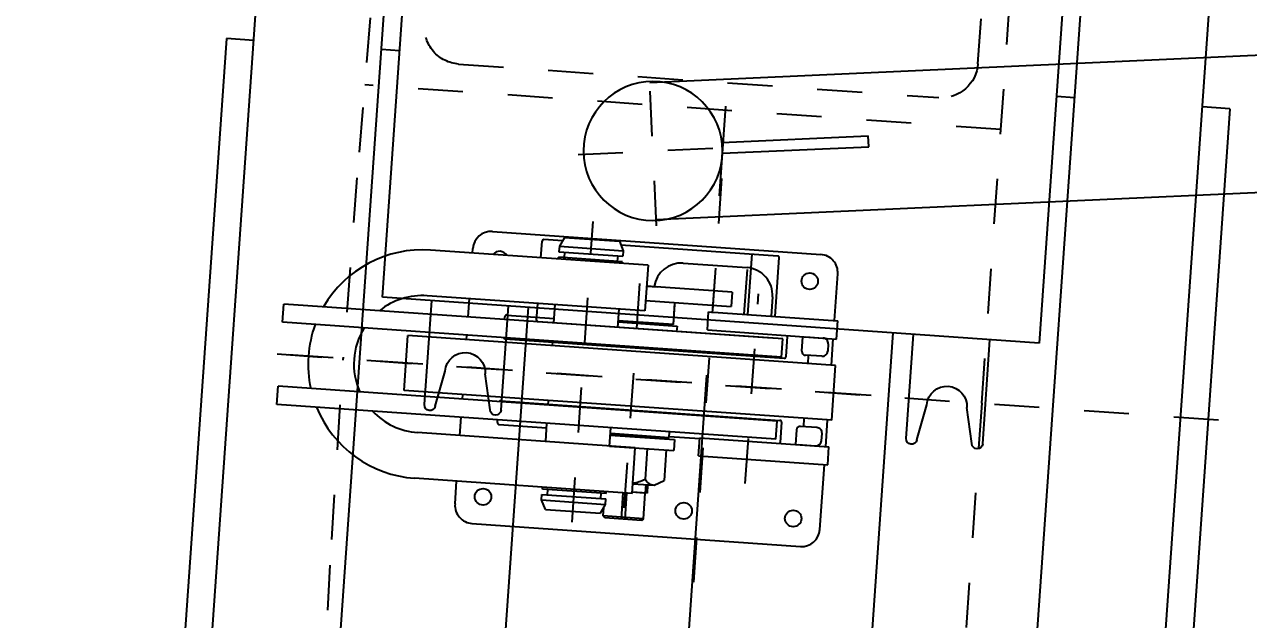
# Model space of a CAD drawing. Header units: millimetres. Extents: x -4 to 3776, y -4 to 4079.
# Drawn here: x 450.761 to 453.485, y 293.808 to 295.131 of the extents above; entities that cross this region are included whole.
import ezdxf
from ezdxf import colors
from ezdxf.entities.mleader import LeaderData, LeaderLine
from ezdxf.math import Vec2, Vec3

# ---------------------------------------------------------------- set-up
doc = ezdxf.new("R2010")
doc.units = ezdxf.units.MM
for name, pattern in [('ACAD_ISO02W100', [15, 12, -3]), ('CEN1', [2, 1, -0.4, 0.2, -0.4]), ('CENTER', [2, 1.25, -0.25, 0.25, -0.25]), ('PHANTOM', [2.5, 1.25, -0.25, 0.25, -0.25, 0.25, -0.25])]:
    doc.linetypes.add(name, pattern=pattern)
for name, color, linetype in [('03-input', 3, 'Continuous'), ('05-center', 6, 'CEN1'), ('BK_kedu', 255, 'Continuous')]:
    doc.layers.add(name, color=color, linetype=linetype)
doc.styles.get("Standard").update_dxf_attribs({"font": 'arial.ttf'})

# ---------------------------------------------------------------- blocks, each defined once
blk = doc.blocks.new('hook-b')
at = {"layer": '03-input', "color": 0, "linetype": 'Continuous'}
for p, q in [((192.31, 85), (12.31, 85)), ((192.31, 85), (12.31, 85)), ((2.31, 75), (2.31, 39.5)), ((98.98, 75.85), (99.98, 76.85)), ((98.98, 75.85), (98.98, 61.85)), ((98.98, 75.85), (121.02, 75.85)), ((99.98, 76.85), (120.02, 76.85)), ((109, 76.85), (109, 62.5)), ((111, 76.85), (111, 62.5)), ((120.02, 76.85), (121.02, 75.85)), ((122.63, 74.5), (120.23, 69.5)), ((121.02, 75.85), (121.02, 71.15)), ((152.83, 74.5), (122.63, 74.5)), ((152.83, 74.5), (155.23, 69.5)), ((202.31, 75), (202.31, 62.5)), ((120.23, 69.5), (120.23, 66.5)), ((155.23, 69.5), (120.23, 69.5)), ((155.23, 69.5), (155.23, 66.5)), ((98, 61.85), (106.11, 61.85)), ((98, 57.15), (98, 61.85)), ((99, 57.15), (99, 61.85)), ((100, 61.85), (106.11, 61.85)), ((106.11, 62.5), (225.41, 62.5)), ((106.11, 62.5), (106.11, 37.5)), ((155.23, 66.5), (120.23, 66.5)), ((120.23, 63.5), (120.23, 62.5)), ((120.23, 63.5), (155.23, 63.5)), ((123.04, 66.5), (123.04, 63.5)), ((152.23, 66.5), (152.23, 63.5)), ((155.23, 63.5), (155.23, 62.5)), ((94.41, 57.15), (89.22, 54.15)), ((89.22, 37.5), (89.22, 54.15)), ((106.11, 57.15), (94.41, 57.15)), ((99.61, 37.5), (99.61, 54.15)), ((71.32, 39.5), (0.53, 39.5)), ((0.53, 39.5), (0.53, 29.5)), ((71.32, 39.5), (71.32, 29.5)), ((120.23, 37.5), (85, 37.5)), ((85, 31.5), (85, 37.5)), ((106.11, 37.5), (225.41, 37.5)), ((120.23, 37.5), (120.23, 27.5)), ((155.23, 37.5), (155.23, 27.5)), ((202.31, 37.5), (202.31, 27.5)), ((71.32, 29.5), (0.53, 29.5)), ((2.31, 29.5), (2.31, 15)), ((17.38, 29.5), (7.83, 29.5)), ((18.9, 21.5), (18.9, 29.5)), ((27.31, 18), (27.31, 29)), ((29.81, 27.5), (303.33, 27.5)), ((29.81, 27.5), (29.81, 17.5)), ((88, 30), (71.32, 30)), ((120.23, 31.5), (85, 31.5)), ((120.23, 30.5), (88, 30.5)), ((88, 30.5), (88, 27.5)), ((94, 31.5), (120.23, 31.5)), ((94, 31.5), (94, 30.5)), ((181.31, 30), (155.23, 30)), ((182.31, 29), (182.31, 27.5)), ((303.33, 27.5), (303.33, 17.5)), ((4.83, 26.5), (4.83, 22.5)), ((0, 15), (234.39, 15)), ((0, 15), (0, -15)), ((7.83, 19.5), (16.9, 19.5)), ((15.09, 19.5), (15.09, 15)), ((181.31, 17), (28.31, 17)), ((181.31, 17), (28.31, 17)), ((29.81, 17.5), (303.33, 17.5)), ((155.23, 17.5), (155.23, 15)), ((202.31, 17.5), (202.31, 15)), ((234.39, 15), (234.39, -15)), ((0, -15), (234.39, -15)), ((2.31, -15), (2.31, -29.5)), ((7.83, -19.5), (16.9, -19.5)), ((15.09, -15), (15.09, -19.5)), ((27.31, -18), (27.31, -29)), ((181.31, -17), (28.31, -17)), ((181.31, -17), (28.31, -17)), ((29.81, -17.5), (303.33, -17.5)), ((29.81, -17.5), (29.81, -27.5)), ((155.23, -15), (155.23, -17.5)), ((202.31, -15), (202.31, -17.5)), ((303.33, -17.5), (303.33, -27.5)), ((4.83, -26.5), (4.83, -22.5)), ((18.9, -21.5), (18.9, -29.5)), ((71.32, -29.5), (0.53, -29.5)), ((0.53, -29.5), (0.53, -39.5)), ((17.38, -29.5), (7.83, -29.5)), ((29.81, -27.5), (303.33, -27.5)), ((35.61, -27.5), (164.01, -27.5)), ((71.32, -29.5), (71.32, -39.5)), ((88, -30.5), (88, -27.5)), ((120.23, -30.5), (88, -30.5)), ((90, -31.15), (120.23, -31.15)), ((90, -31.15), (90, -42.15)), ((90, -31.15), (90, -43.15)), ((94, -30.5), (94, -31.15)), ((120.23, -27.5), (120.23, -37.5)), ((155.23, -27.5), (155.23, -37.5)), ((181.31, -30), (155.23, -30)), ((164.81, -28.3), (164.81, -37.5)), ((182.31, -27.5), (182.31, -29)), ((202.31, -27.5), (202.31, -37.5)), ((71.32, -39.5), (0.53, -39.5)), ((2.31, -39.5), (2.31, -65)), ((34.81, -39.5), (34.81, -71.7)), ((37.06, -50), (37.06, -39.5)), ((49.81, -39.5), (49.81, -72.5)), ((106.11, -37.5), (225.41, -37.5)), ((106.11, -62.5), (106.11, -37.5)), ((106.11, -43.15), (59.2, -43.15)), ((59.2, -51.15), (59.2, -43.15)), ((69.19, -58.96), (69.19, -40.55)), ((59.2, -51.15), (106.11, -51.15)), ((106.11, -51.15), (100, -51.15)), ((87.06, -65), (52.06, -65)), ((106.11, -62.5), (225.41, -62.5)), ((120.23, -62.5), (120.23, -63.5)), ((120.23, -63.5), (155.23, -63.5)), ((120.23, -69.5), (120.23, -66.5)), ((155.23, -66.5), (120.23, -66.5)), ((123.04, -66.5), (123.04, -63.5)), ((152.23, -66.5), (152.23, -63.5)), ((155.23, -62.5), (155.23, -63.5)), ((155.23, -69.5), (155.23, -66.5)), ((164.81, -62.5), (164.81, -71.7)), ((202.31, -62.5), (202.31, -65)), ((35.61, -72.5), (121.67, -72.5)), ((122.63, -74.5), (120.23, -69.5)), ((155.23, -69.5), (120.23, -69.5)), ((152.83, -74.5), (155.23, -69.5)), ((153.79, -72.5), (164.01, -72.5)), ((192.31, -75), (12.31, -75)), ((152.83, -74.5), (122.63, -74.5))]:
    blk.add_line(p, q, dxfattribs=at)
at = {"layer": '03-input', "color": 0, "linetype": 'CENTER'}
for p, q in [((137.73, 80.46), (137.73, -84.24)), ((110, -52.25), (110, 77.82)), ((44.77, 52.72), (44.77, -51.12)), ((-20.54, 0), (315.21, 0))]:
    blk.add_line(p, q, dxfattribs=at)
at = {"layer": '03-input', "color": 0, "linetype": 'ACAD_ISO02W100'}
blk.add_line((51.81, -39.5), (51.81, -72.5), dxfattribs=at)
at = {"layer": '03-input', "color": 0, "linetype": 'Continuous'}
for centre in [(17.31, 70), (77.31, 70), (187.31, 70), (17.31, -60)]:
    blk.add_circle(centre, 4.5, dxfattribs=at)
for centre, radius, start, end in [((12.31, 75), 10, 90, 180), ((192.31, 75), 10, 0, 90), ((225.41, 0), 62.5, 26.10388, 90), ((94.41, 51.15), 6, 30, 90), ((110, 37.65), 19.5, 101.51872, 122.20423), ((225.41, 0), 37.5, 47.16657, 90), ((7.83, 26.5), 3, 90, 180), ((28.31, 29), 1, 150, 180), ((181.31, 29), 1, 0, 90), ((7.83, 22.5), 3, 180, 270), ((16.9, 21.5), 2, 270, 0), ((28.31, 18), 1, 180, 270), ((181.31, 18), 1, 270, 330), ((225.41, 0), 37.5, 332.18186, 27.81814), ((225.41, 0), 62.5, 343.7398, 16.2602), ((7.83, -22.5), 3, 90, 180), ((16.9, -21.5), 2, 0, 90), ((28.31, -18), 1, 90, 180), ((181.31, -18), 1, 30, 90), ((7.83, -26.5), 3, 180, 270), ((28.31, -29), 1, 180, 210), ((164.01, -28.3), 0.8, 0, 90), ((181.31, -29), 1, 270, 0), ((225.41, 0), 37.5, 270, 312.83343), ((225.41, 0), 62.5, 270, 333.89612), ((52.06, -50), 15, 180, 270), ((87.06, -50), 15, 270, 355.60301), ((12.31, -65), 10, 180, 270), ((187.31, -60), 4.5, 213.74899, 326.25101), ((192.31, -65), 10, 270, 0), ((35.61, -71.7), 0.8, 180, 270), ((164.01, -71.7), 0.8, 270, 0)]:
    blk.add_arc(centre, radius, start, end, dxfattribs=at)
blk = doc.blocks.new('A$C2694431E')
at = {"layer": '03-input', "color": 0, "linetype": 'PHANTOM'}
for p, q in [((396.36, 1150.49), (396.36, 2168.87)), ((246.1, 1259.04), (246.1, 1034.39)), ((47, 1051.38), (46.36, 1150.49)), ((396.36, 1150.49), (396.36, 132.11)), ((48.12, 963.68), (47, 1051.38)), ((396.36, 1000.49), (47.65, 1000.49)), ((98.1, 985.49), (361.36, 985.49)), ((381.36, 965.49), (381.36, 171.84))]:
    blk.add_line(p, q, dxfattribs=at)
for points in [[(61.55, 1682.24), (58.83, 1641.14), (56.22, 1594.86), (53.78, 1542.38), (51.58, 1482.65), (49.67, 1414.64), (48.12, 1337.3), (47, 1249.59), (46.36, 1150.49)], [(48.12, 963.68), (47, 1051.38), (46.36, 1150.49)]]:
    blk.add_lwpolyline(points, dxfattribs=at)
for centre, start, end in [((98.1, 965.49), 90, 180.73495), ((361.36, 965.49), 360, 90)]:
    blk.add_arc(centre, 20, start, end, dxfattribs=at)
at = {"layer": '05-center', "ltscale": 10}
blk.add_line((10.13, 1150.49), (6079.96, 1150.49), dxfattribs=at)
at = {"layer": '03-input', "color": 0, "linetype": 'PHANTOM', "xscale": -1}
blk.add_blockref('hook-b', (315.21, 1150.49), dxfattribs=at)
blk = doc.blocks.new('A$C21504F90')
at = {"layer": '03-input', "color": 0, "linetype": 'Continuous'}
for p, q in [((59.99, 360), (59.99, 0)), ((239.99, 360), (59.99, 360)), ((239.99, 0), (239.99, 360)), ((2.99, 333), (59.99, 333)), ((296.99, 333), (239.99, 333)), ((2.61, 327.02), (22.07, 323)), ((297.38, 327.02), (277.91, 323)), ((2.61, 296.98), (22.07, 301)), ((297.38, 296.98), (277.91, 301)), ((2.99, 291), (59.99, 291)), ((296.99, 291), (239.99, 291)), ((2.99, 69), (59.99, 69)), ((296.99, 69), (239.99, 69)), ((2.61, 63.02), (22.07, 59)), ((297.38, 63.02), (277.91, 59)), ((2.61, 32.98), (22.07, 37)), ((297.38, 32.98), (277.91, 37)), ((2.99, 27), (59.99, 27)), ((296.99, 27), (239.99, 27)), ((59.99, 0), (239.99, 0))]:
    blk.add_line(p, q, dxfattribs=at)
for centre, radius, start, end in [((2.99, 330), 3, 90, 262.62464), ((296.99, 330), 3, 277.37536, 90), ((21.99, 312), 11, 270.42148, 89.57853), ((277.99, 312), 11, 90.42147, 269.57852), ((2.99, 294), 3, 97.37536, 270), ((296.99, 294), 3, 270, 82.62464), ((2.99, 66), 3, 90, 262.62464), ((296.99, 66), 3, 277.37536, 90), ((21.99, 48), 11, 270.42147, 89.57852), ((277.99, 48), 11, 90.42148, 269.57853), ((2.99, 30), 3, 97.37536, 270), ((296.99, 30), 3, 270, 82.62464)]:
    blk.add_arc(centre, radius, start, end, dxfattribs=at)
blk = doc.blocks.new('A$C5F3D285F')
at = {"layer": '03-input', "color": 0, "linetype": 'CENTER'}
for p, q in [((41, 82), (41, 0)), ((0, 41), (82, 41))]:
    blk.add_line(p, q, dxfattribs=at)
at = {"layer": '03-input', "color": 0, "linetype": 'Continuous'}
for p, q in [((78.88, 44), (159, 44)), ((159, 44), (159, 38)), ((78.88, 38), (159, 38))]:
    blk.add_line(p, q, dxfattribs=at)
blk.add_circle((41, 41), 38, dxfattribs=at)
blk = doc.blocks.new('jiushengting-jiaban')
at = {"layer": '03-input', "color": 0, "linetype": 'Continuous'}
for p, q in [((4928.5091, 3398.7137), (4928.3671, 3400.7433)), ((4926.2765, 3398.5576), (4926.1345, 3400.5872)), ((4928.3233, 3400.4955), (4928.7576, 3394.2849)), ((4928.0391, 3400.4756), (4928.4735, 3394.265)), ((4926.2125, 3400.3479), (4926.6468, 3394.1373)), ((4926.4966, 3400.3677), (4926.931, 3394.1572)), ((4927.7027, 3400.036), (4927.7604, 3399.212)), ((4926.8909, 3399.9793), (4926.9485, 3399.1552)), ((4927.2326, 3398.9599), (4933.7815, 3398.6663)), ((4928.5091, 3398.7137), (4928.4482, 3398.7094)), ((4928.164, 3398.6896), (4928.1234, 3398.6867)), ((4927.2189, 3398.6551), (4933.7678, 3398.3615)), ((4926.6621, 3398.5845), (4926.6215, 3398.5817)), ((4926.3374, 3398.5618), (4926.2765, 3398.5576))]:
    blk.add_line(p, q, dxfattribs=at)
at = {"layer": '05-center'}
blk.add_line((4927.2761, 3400.3036), (4927.8601, 3391.9539), dxfattribs=at)
at = {"layer": '03-input', "color": 3, "linetype": 'Continuous', "xscale": 0.004069116755912711, "yscale": 0.004069116755912711, "zscale": 0.004069116755912711, "rotation": 4.000544981170568}
blk.add_blockref('A$C2694431E', (4926.6749, 3394.586), dxfattribs=at)
at = {"layer": '03-input', "color": 0, "linetype": 'Continuous'}
for name, p, xscale, yscale, zscale, rotation in [('A$C21504F90', (4926.6068, 3399.3761), 0.004069116755912711, 0.004069116755912711, 0.004069116755912711, 274.0005449745983), ('A$C5F3D285F', (4927.0515, 3398.6484), 0.004069116755912709, 0.004069116755912709, 0.004069116755912709, 357.4005449795592)]:
    blk.add_blockref(name, p, dxfattribs=dict(at, xscale=xscale, yscale=yscale, zscale=zscale, rotation=rotation))

msp = doc.modelspace()

# ---------------------------------------------------------------- block references
at = {"color": 4, "lineweight": 25, "xscale": -1, "rotation": 180}
msp.add_blockref('jiushengting-jiaban', (-4475.0662, 3693.6574), dxfattribs=at)

# ---------------------------------------------------------------- leaders
at = {"layer": 'BK_kedu'}
ml = msp.add_multileader_mtext('Standard', dxfattribs=at)
ml.set_content('', color=256)
ml.set_leader_properties()
ml.build(insert=Vec2(0, 0))
ml.multileader.update_dxf_attribs({"text_right_attachment_type": 6, "dogleg_length": 0.36, "arrow_head_size": 0.18})
ctx = ml.context
ctx.base_point, ctx.char_height, ctx.arrow_head_size, ctx.landing_gap_size, ctx.plane_origin = Vec3(3775.9986, 4079.3284), 0.18, 0.18, 0.09, Vec3(3774.6386, 4079.3284)
ctx.right_attachment = 6
notes = []
notes.append((ctx, [(0, (0, 0, 0), (0, 0), (1, 0), 1, [])]))
ctx.mtext.insert, ctx.mtext.flow_direction = Vec3(3776.0886, 4079.4184), 5
for ctx, leaders in notes:
    for number, flags, end, landing, length, lines in leaders:
        leader = LeaderData()
        leader.index, (leader.has_last_leader_line, leader.has_dogleg_vector, leader.attachment_direction) = number, flags
        leader.last_leader_point, leader.dogleg_vector, leader.dogleg_length = Vec3(end), Vec3(landing), length
        for number, points, colour, breaks in lines:
            line = LeaderLine()
            line.index, line.vertices, line.color, line.breaks = number, Vec3.list(points), colors.encode_raw_color(colour), breaks
            leader.lines.append(line)
        ctx.leaders.append(leader)

doc.saveas('drawing.dxf')
